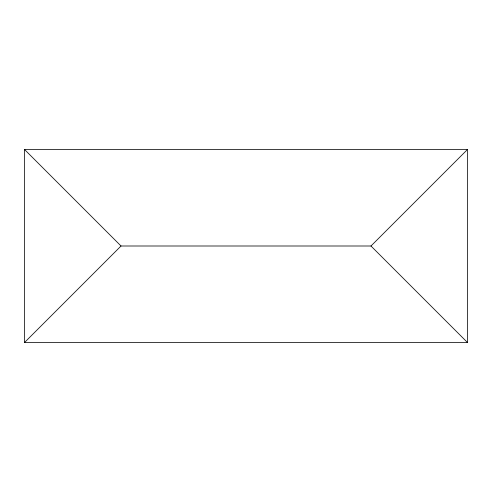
<?xml version="1.0" encoding="UTF-8"?>
<svg xmlns="http://www.w3.org/2000/svg" width="492" height="492" viewBox="0 0 492 492"><rect width="100%" height="100%" fill="white"/><g stroke="black" fill="none" stroke-linecap="round" stroke-linejoin="round"><path stroke-width="0.74" d="M24.6 342.426L121.026 246L370.974 246L467.4 149.574L467.4 342.426L24.6 342.426L24.6 149.574L467.4 149.574M370.974 246L467.4 342.426M24.6 149.574L121.026 246"/></g></svg>
